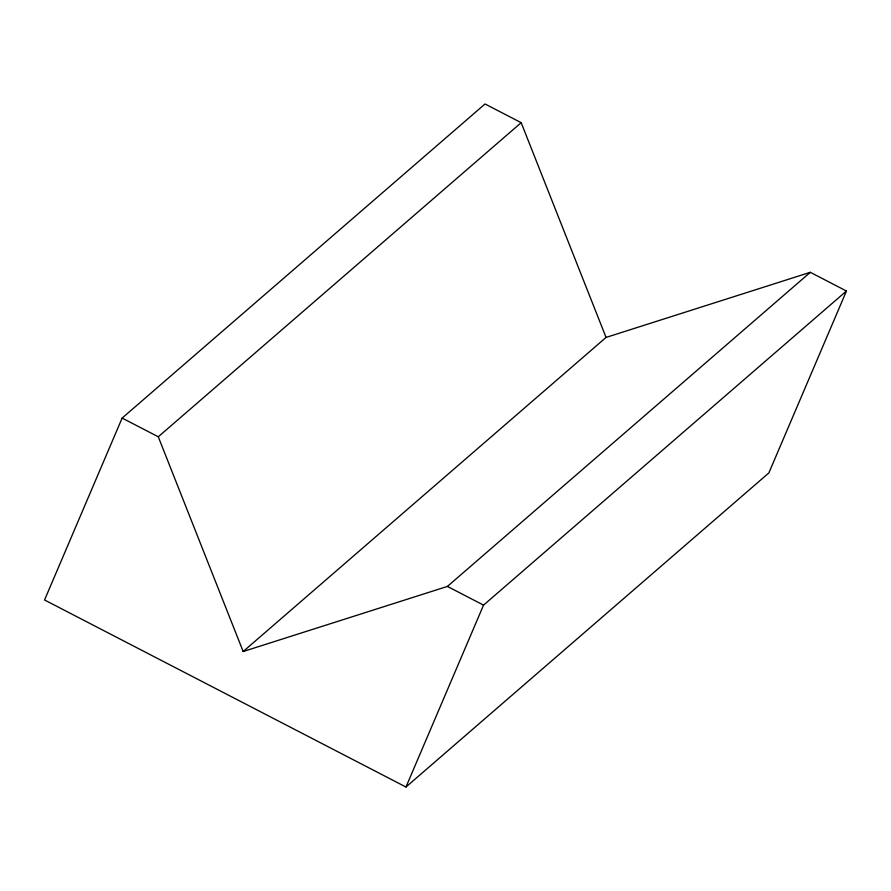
<?xml version="1.0" encoding="UTF-8"?>
<svg xmlns="http://www.w3.org/2000/svg" width="891" height="891" viewBox="0 0 891 891"><rect width="100%" height="100%" fill="white"/><g stroke="black" fill="none" stroke-linecap="round" stroke-linejoin="round"><path stroke-width="1.34" d="M122.134 418.079L44.55 599.977L405.962 787.02L768.866 472.921L846.45 291.023L810.309 272.312L606.058 337.422L243.165 651.521L158.275 436.79L122.134 418.079L485.038 103.98L521.179 122.68L606.058 337.422M405.962 787.02L483.546 605.123L846.45 291.023M158.275 436.79L521.179 122.68M243.165 651.521L447.405 586.423L810.309 272.312M447.405 586.423L483.546 605.123"/></g></svg>
